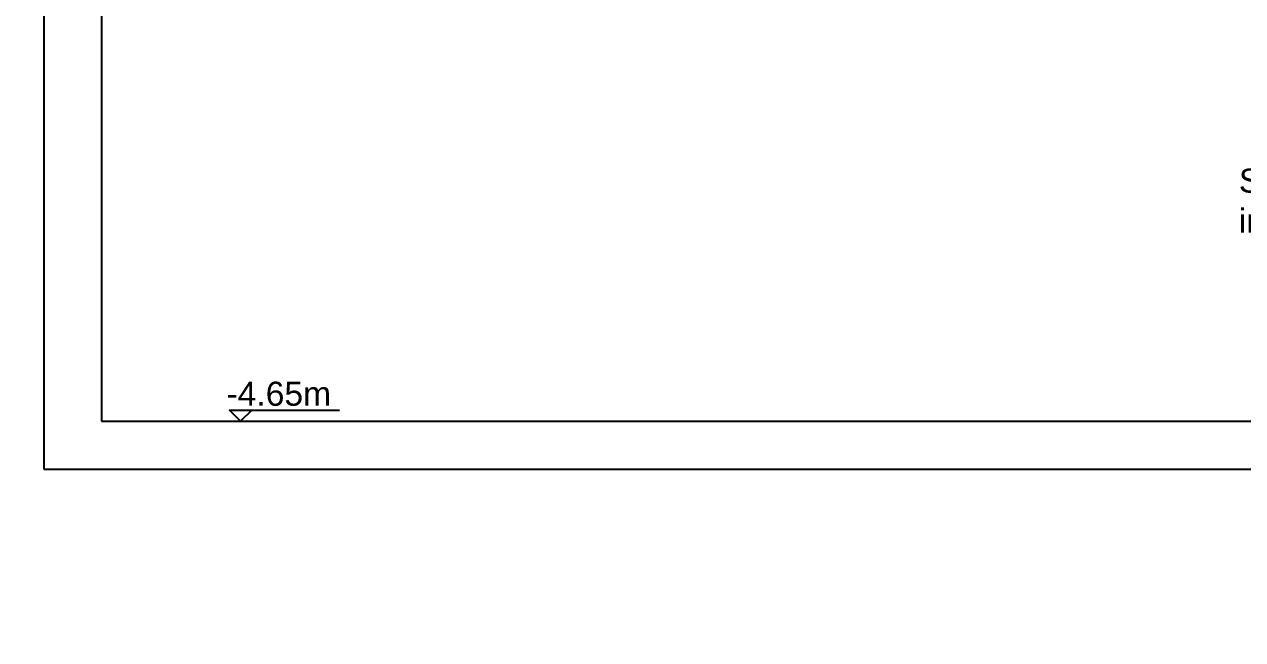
# Model space of a CAD drawing. Header units: millimetres. Extents: x 0 to 53377, y 0 to 36189.
# Drawn here: x 7859 to 12922, y 25721 to 28277 of the extents above; entities that cross this region are included whole.
import ezdxf
from ezdxf import colors
from ezdxf.entities.mleader import LeaderData, LeaderLine
from ezdxf.math import Vec2, Vec3

# ---------------------------------------------------------------- set-up
doc = ezdxf.new("R2010")
doc.units = ezdxf.units.MM
doc.layers.add('MC-SAN-VANE', color=7, linetype='Continuous')
doc.layers.add('SAN-MC-TEXT', color=7, linetype='Continuous')
doc.styles.get("Standard").update_dxf_attribs({"font": 'arial.ttf'})

msp = doc.modelspace()

# ---------------------------------------------------------------- linework, layer by layer
for points in [[(8757.3, 26628.4), (8710.7, 26675), (9168, 26675)], [(8757.3, 26628.4), (8803.9, 26675)]]:
    msp.add_lwpolyline(points)
at = {"layer": 'SAN-MC-TEXT'}
for p, q in [((7939.9, 32336.3), (7939.9, 26430.2)), ((8179.9, 32336.3), (8179.9, 26628.4)), ((8179.9, 26628.4), (19623.9, 26628.4)), ((7939.9, 26430.2), (40875.1, 26430.2))]:
    msp.add_line(p, q, dxfattribs=at)

# ---------------------------------------------------------------- texts
at = {"layer": 'SAN-MC-TEXT', "char_height": 100}
for s, insert, width, attachment_point in [('\\pxql;SN3-senzor nivel maxim rezervor apa potabila si inchidere electrovana', (14465.7, 27544.2), 3118.212, 5), ('-4.65m', (9133.6, 26793), 730.865, 3)]:
    msp.add_mtext(s, dxfattribs=dict(at, insert=insert, width=width, attachment_point=attachment_point))

# ---------------------------------------------------------------- leaders
at = {"layer": 'MC-SAN-VANE'}
ml = msp.add_multileader_mtext('Standard', dxfattribs=at)
ml.set_content('\\pxi-2,l2,ql;Vas stocare clor', color=256)
ml.set_leader_properties()
ml.build(insert=Vec2(0, 0))
ml.multileader.update_dxf_attribs({"dogleg_length": 0.36, "arrow_head_size": 100})
ctx = ml.context
ctx.base_point, ctx.char_height, ctx.arrow_head_size, ctx.landing_gap_size, ctx.plane_origin = Vec3(29089.7, 33297.2), 100, 100, 0.09, Vec3(31593.9, 33848.5)
notes = []
notes.append((ctx, [(0, (0, 0, 0), (0, 0), (1, 0), 1, [])]))
ctx.mtext.insert, ctx.mtext.width, ctx.mtext.defined_height, ctx.mtext.flow_direction = Vec3(29089.8, 33343), 4738.622, 742.9, 5
for ctx, leaders in notes:
    for number, flags, end, landing, length, lines in leaders:
        leader = LeaderData()
        leader.index, (leader.has_last_leader_line, leader.has_dogleg_vector, leader.attachment_direction) = number, flags
        leader.last_leader_point, leader.dogleg_vector, leader.dogleg_length = Vec3(end), Vec3(landing), length
        for number, points, colour, breaks in lines:
            line = LeaderLine()
            line.index, line.vertices, line.color, line.breaks = number, Vec3.list(points), colors.encode_raw_color(colour), breaks
            leader.lines.append(line)
        ctx.leaders.append(leader)

doc.saveas('drawing.dxf')
